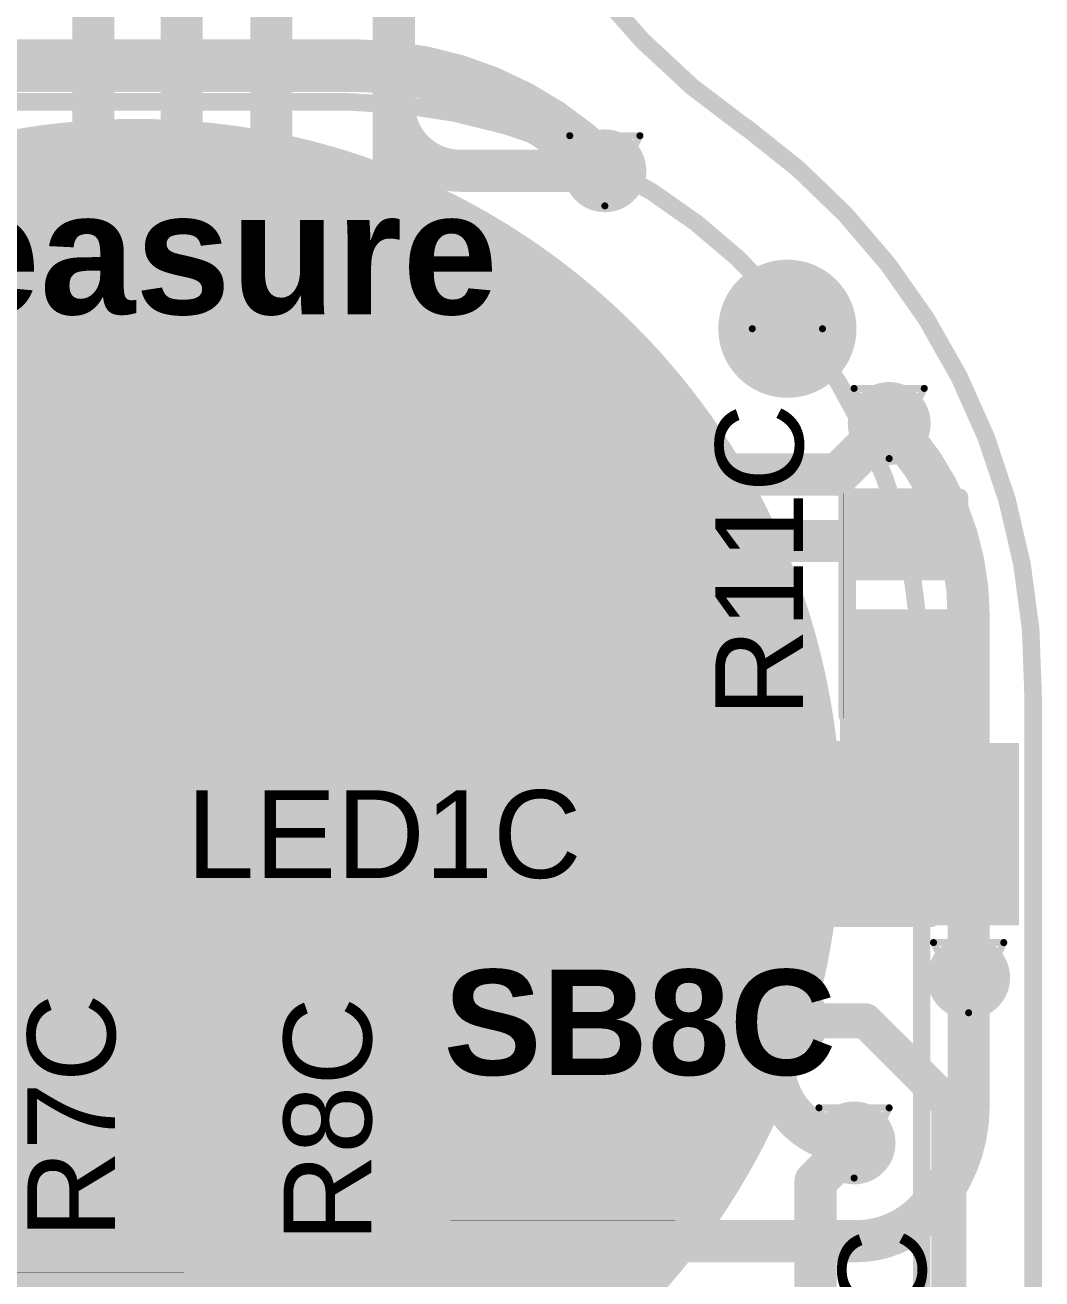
# Model space of a CAD drawing. Header units: inches. Extents: x -3.9 to 9.5, y -7 to 2.6.
# Drawn here: x -1.8263 to -1.5366, y -4.5895 to -4.2323 of the extents above; entities that cross this region are included whole.
import ezdxf

# ---------------------------------------------------------------- set-up
doc = ezdxf.new("R2010")
doc.units = ezdxf.units.IN
doc.header["$MEASUREMENT"] = 0
for name, color, linetype in [('Board Outline', 216, 'Continuous'), ('Bottom Layer', 5, 'Continuous'), ('Bottom Overlay', 54, 'Continuous'), ('Bottom Paste', 16, 'Continuous'), ('Bottom Solder', 6, 'Continuous'), ('Drill Drawing', 1, 'Continuous'), ('Pad Holes', 156, 'Continuous'), ('Top Layer', 1, 'Continuous'), ('Top Overlay', 2, 'Continuous'), ('Top Paste', 8, 'Continuous'), ('Top Solder', 216, 'Continuous'), ('Via Holes', 16, 'Continuous')]:
    doc.layers.add(name, color=color, linetype=linetype)
doc.styles.add('Arial', font='', dxfattribs={"height": 0.2})
doc.styles.add('Arial_Bold', font='', dxfattribs={"height": 0.2})
doc.styles.get('Arial').set_extended_font_data('Arial')
doc.styles.get('Arial_Bold').set_extended_font_data('Arial', bold=True)

# ---------------------------------------------------------------- blocks, each defined once
blk = doc.blocks.new('S______B______0402_53')
at = {"layer": 'Top Layer'}
for points in [[(-0.0275, -0.0125), (-0.0275, 0.0125), (-0.0095, 0.0125), (-0.0095, -0.0125)], [(0.0095, -0.0125), (0.0095, 0.0125), (0.0275, 0.0125), (0.0275, -0.0125)]]:
    blk.add_hatch(color=1, dxfattribs=at).paths.add_polyline_path(points)
at = {"layer": 'Top Paste'}
for points in [[(-0.0275, -0.0125), (-0.0275, 0.0125), (-0.0095, 0.0125), (-0.0095, -0.0125)], [(0.0095, -0.0125), (0.0095, 0.0125), (0.0275, 0.0125), (0.0275, -0.0125)]]:
    blk.add_hatch(color=8, dxfattribs=at).paths.add_polyline_path(points)
at = {"layer": 'Top Solder'}
for points in [[(-0.02967, -0.01467), (-0.02967, 0.01467), (-0.00733, 0.01467), (-0.00733, -0.01467)], [(0.00733, -0.01467), (0.00733, 0.01467), (0.02967, 0.01467), (0.02967, -0.01467)]]:
    blk.add_hatch(color=216, dxfattribs=at).paths.add_polyline_path(points)
at = {"layer": 'Top Overlay'}
for points, const_width in [([(-0.031, -0.016), (-0.031, 0.016)], 0.005), ([(-0.031, 0.016), (0.031, 0.016)], 0.005), ([(0.031, -0.016), (0.031, 0.016)], 0.005), ([(-0.031, -0.016), (0.031, -0.016)], 0.005), ([(-0.032, -0.017), (0.032, -0.017)], 0.000127)]:
    blk.add_lwpolyline(points, dxfattribs=dict(at, const_width=const_width))
for points, const_width in [([(-0.03225, 0.016, 1), (-0.02975, 0.016, 1)], 0.0025), ([(-0.03225, 0.016, 1), (-0.02975, 0.016, 1)], 0.0025), ([(0.02975, 0.016, 1), (0.03225, 0.016, 1)], 0.0025), ([(0.02975, 0.016, 1), (0.03225, 0.016, 1)], 0.0025), ([(-0.03225, -0.016, 1), (-0.02975, -0.016, 1)], 0.0025), ([(-0.03225, -0.016, 1), (-0.02975, -0.016, 1)], 0.0025), ([(0.02975, -0.016, 1), (0.03225, -0.016, 1)], 0.0025), ([(0.02975, -0.016, 1), (0.03225, -0.016, 1)], 0.0025), ([(-0.03203, -0.017, 1), (-0.03197, -0.017, 1)], 0.0000635), ([(0.03197, -0.017, 1), (0.03203, -0.017, 1)], 0.0000635)]:
    blk.add_lwpolyline(points, format="xyb", close=True, dxfattribs=dict(at, const_width=const_width))
blk = doc.blocks.new('R___0402_109')
at = {"layer": 'Top Layer'}
for points in [[(-0.0275, -0.0125), (-0.0275, 0.0125), (-0.0095, 0.0125), (-0.0095, -0.0125)], [(0.0095, -0.0125), (0.0095, 0.0125), (0.0275, 0.0125), (0.0275, -0.0125)]]:
    blk.add_hatch(color=1, dxfattribs=at).paths.add_polyline_path(points)
at = {"layer": 'Top Paste'}
for points in [[(-0.0275, -0.0125), (-0.0275, 0.0125), (-0.0095, 0.0125), (-0.0095, -0.0125)], [(0.0095, -0.0125), (0.0095, 0.0125), (0.0275, 0.0125), (0.0275, -0.0125)]]:
    blk.add_hatch(color=8, dxfattribs=at).paths.add_polyline_path(points)
at = {"layer": 'Top Solder'}
for points in [[(-0.02967, -0.01467), (-0.02967, 0.01467), (-0.00733, 0.01467), (-0.00733, -0.01467)], [(0.00733, -0.01467), (0.00733, 0.01467), (0.02967, 0.01467), (0.02967, -0.01467)]]:
    blk.add_hatch(color=216, dxfattribs=at).paths.add_polyline_path(points)
at = {"layer": 'Top Overlay'}
for points, const_width in [([(-0.031, -0.016), (-0.031, 0.016)], 0.005), ([(0.031, 0.016), (-0.031, 0.016)], 0.005), ([(0.031, -0.016), (0.031, 0.016)], 0.005), ([(0.031, -0.016), (-0.031, -0.016)], 0.005), ([(0.032, -0.017), (-0.032, -0.017)], 0.000127)]:
    blk.add_lwpolyline(points, dxfattribs=dict(at, const_width=const_width))
for points, const_width in [([(-0.03225, 0.016, 1), (-0.02975, 0.016, 1)], 0.0025), ([(-0.03225, 0.016, 1), (-0.02975, 0.016, 1)], 0.0025), ([(0.02975, 0.016, 1), (0.03225, 0.016, 1)], 0.0025), ([(0.02975, 0.016, 1), (0.03225, 0.016, 1)], 0.0025), ([(-0.03225, -0.016, 1), (-0.02975, -0.016, 1)], 0.0025), ([(-0.03225, -0.016, 1), (-0.02975, -0.016, 1)], 0.0025), ([(0.02975, -0.016, 1), (0.03225, -0.016, 1)], 0.0025), ([(0.02975, -0.016, 1), (0.03225, -0.016, 1)], 0.0025), ([(-0.03203, -0.017, 1), (-0.03197, -0.017, 1)], 0.0000635), ([(0.03197, -0.017, 1), (0.03203, -0.017, 1)], 0.0000635)]:
    blk.add_lwpolyline(points, format="xyb", close=True, dxfattribs=dict(at, const_width=const_width))
blk = doc.blocks.new('R__0402_130')
at = {"layer": 'Top Layer'}
for points in [[(-0.0275, -0.0125), (-0.0275, 0.0125), (-0.0095, 0.0125), (-0.0095, -0.0125)], [(0.0095, -0.0125), (0.0095, 0.0125), (0.0275, 0.0125), (0.0275, -0.0125)]]:
    blk.add_hatch(color=1, dxfattribs=at).paths.add_polyline_path(points)
at = {"layer": 'Top Paste'}
for points in [[(-0.0275, -0.0125), (-0.0275, 0.0125), (-0.0095, 0.0125), (-0.0095, -0.0125)], [(0.0095, -0.0125), (0.0095, 0.0125), (0.0275, 0.0125), (0.0275, -0.0125)]]:
    blk.add_hatch(color=8, dxfattribs=at).paths.add_polyline_path(points)
at = {"layer": 'Top Solder'}
for points in [[(-0.0315, -0.0165), (-0.0315, 0.0165), (-0.0055, 0.0165), (-0.0055, -0.0165)], [(0.0055, -0.0165), (0.0055, 0.0165), (0.0315, 0.0165), (0.0315, -0.0165)]]:
    blk.add_hatch(color=216, dxfattribs=at).paths.add_polyline_path(points)
at = {"layer": 'Top Overlay'}
for points, const_width in [([(-0.031, -0.016), (-0.031, 0.016)], 0.005), ([(-0.031, 0.016), (0.031, 0.016)], 0.005), ([(0.031, -0.016), (0.031, 0.016)], 0.005), ([(-0.031, -0.016), (0.031, -0.016)], 0.005), ([(-0.032, -0.017), (0.032, -0.017)], 0.000127)]:
    blk.add_lwpolyline(points, dxfattribs=dict(at, const_width=const_width))
for points, const_width in [([(-0.03225, 0.016, 1), (-0.02975, 0.016, 1)], 0.0025), ([(-0.03225, 0.016, 1), (-0.02975, 0.016, 1)], 0.0025), ([(0.02975, 0.016, 1), (0.03225, 0.016, 1)], 0.0025), ([(0.02975, 0.016, 1), (0.03225, 0.016, 1)], 0.0025), ([(-0.03225, -0.016, 1), (-0.02975, -0.016, 1)], 0.0025), ([(-0.03225, -0.016, 1), (-0.02975, -0.016, 1)], 0.0025), ([(0.02975, -0.016, 1), (0.03225, -0.016, 1)], 0.0025), ([(0.02975, -0.016, 1), (0.03225, -0.016, 1)], 0.0025), ([(-0.03203, -0.017, 1), (-0.03197, -0.017, 1)], 0.0000635), ([(0.03197, -0.017, 1), (0.03203, -0.017, 1)], 0.0000635)]:
    blk.add_lwpolyline(points, format="xyb", close=True, dxfattribs=dict(at, const_width=const_width))
blk = doc.blocks.new('R__0402_137')
at = {"layer": 'Top Layer'}
for points in [[(-0.0275, -0.0125), (-0.0275, 0.0125), (-0.0095, 0.0125), (-0.0095, -0.0125)], [(0.0095, -0.0125), (0.0095, 0.0125), (0.0275, 0.0125), (0.0275, -0.0125)]]:
    blk.add_hatch(color=1, dxfattribs=at).paths.add_polyline_path(points)
at = {"layer": 'Top Paste'}
for points in [[(-0.0275, -0.0125), (-0.0275, 0.0125), (-0.0095, 0.0125), (-0.0095, -0.0125)], [(0.0095, -0.0125), (0.0095, 0.0125), (0.0275, 0.0125), (0.0275, -0.0125)]]:
    blk.add_hatch(color=8, dxfattribs=at).paths.add_polyline_path(points)
at = {"layer": 'Top Solder'}
for points in [[(-0.0315, -0.0165), (-0.0315, 0.0165), (-0.0055, 0.0165), (-0.0055, -0.0165)], [(0.0055, -0.0165), (0.0055, 0.0165), (0.0315, 0.0165), (0.0315, -0.0165)]]:
    blk.add_hatch(color=216, dxfattribs=at).paths.add_polyline_path(points)
at = {"layer": 'Top Overlay'}
for points, const_width in [([(-0.031, 0.016), (-0.031, -0.016)], 0.005), ([(0.031, 0.016), (-0.031, 0.016)], 0.005), ([(0.031, 0.016), (0.031, -0.016)], 0.005), ([(0.031, -0.016), (-0.031, -0.016)], 0.005), ([(0.032, -0.017), (-0.032, -0.017)], 0.000127)]:
    blk.add_lwpolyline(points, dxfattribs=dict(at, const_width=const_width))
for points, const_width in [([(-0.03225, 0.016, 1), (-0.02975, 0.016, 1)], 0.0025), ([(-0.03225, 0.016, 1), (-0.02975, 0.016, 1)], 0.0025), ([(0.02975, 0.016, 1), (0.03225, 0.016, 1)], 0.0025), ([(0.02975, 0.016, 1), (0.03225, 0.016, 1)], 0.0025), ([(-0.03225, -0.016, 1), (-0.02975, -0.016, 1)], 0.0025), ([(-0.03225, -0.016, 1), (-0.02975, -0.016, 1)], 0.0025), ([(0.02975, -0.016, 1), (0.03225, -0.016, 1)], 0.0025), ([(0.02975, -0.016, 1), (0.03225, -0.016, 1)], 0.0025), ([(-0.03203, -0.017, 1), (-0.03197, -0.017, 1)], 0.0000635), ([(0.03197, -0.017, 1), (0.03203, -0.017, 1)], 0.0000635)]:
    blk.add_lwpolyline(points, format="xyb", close=True, dxfattribs=dict(at, const_width=const_width))
blk = doc.blocks.new('_EMG________B_200')
at = {"layer": 'Bottom Layer'}
h = blk.add_hatch(color=5, dxfattribs=at)
edge = h.paths.add_edge_path()
edge.add_arc((0, 0.3932), 0.19685, 0, 360)
at = {"layer": 'Bottom Paste'}
h = blk.add_hatch(color=16, dxfattribs=at)
edge = h.paths.add_edge_path()
edge.add_arc((0, 0.3932), 0.19685, 0, 360)
at = {"layer": 'Bottom Solder'}
h = blk.add_hatch(color=6, dxfattribs=at)
edge = h.paths.add_edge_path()
edge.add_arc((0, 0.3932), 0.20085, 0, 360)
at = {"layer": 'Bottom Overlay', "const_width": 0.005}
for points in [[(-0.06026, 0.59892), (0.06026, 0.59892)], [(0.22375, -0.43172), (0.22375, 0.43172)]]:
    blk.add_lwpolyline(points, dxfattribs=at)
at = {"layer": 'Bottom Overlay', "const_width": 0.0025}
for points in [[(0.05901, 0.59892, 1), (0.06151, 0.59892, 1)], [(0.05901, 0.59892, 1), (0.06151, 0.59892, 1)], [(0.2225, 0.43172, 1), (0.225, 0.43172, 1)], [(0.2225, 0.43172, 1), (0.225, 0.43172, 1)]]:
    blk.add_lwpolyline(points, format="xyb", close=True, dxfattribs=at)
at = {"layer": 'Bottom Overlay', "const_width": 0.005}
blk.add_lwpolyline([(0.06026, 0.59892, -0.414214), (0.22375, 0.43172)], format="xyb", dxfattribs=at)
blk = doc.blocks.new('LED_0603_207')
at = {"layer": 'Top Layer'}
for points in [[(-0.03937, 0.01969), (-0.01969, 0.01969), (-0.01969, -0.01969), (-0.03937, -0.01969)], [(0.01969, 0.01969), (0.03937, 0.01969), (0.03937, -0.01969), (0.01969, -0.01969)]]:
    blk.add_hatch(color=1, dxfattribs=at).paths.add_polyline_path(points)
at = {"layer": 'Top Overlay'}
blk.add_hatch(color=2, dxfattribs=at).paths.add_polyline_path([(0.044, -0.026), (0.069, -0.026), (0.069, 0.026), (0.044, 0.026)])
at = {"layer": 'Top Paste'}
for points in [[(-0.03937, 0.01969), (-0.01969, 0.01969), (-0.01969, -0.01969), (-0.03937, -0.01969)], [(0.01969, 0.01969), (0.03937, 0.01969), (0.03937, -0.01969), (0.01969, -0.01969)]]:
    blk.add_hatch(color=8, dxfattribs=at).paths.add_polyline_path(points)
at = {"layer": 'Top Solder'}
for points in [[(-0.04337, 0.02369), (-0.01569, 0.02369), (-0.01569, -0.02369), (-0.04337, -0.02369)], [(0.01569, 0.02369), (0.04337, 0.02369), (0.04337, -0.02369), (0.01569, -0.02369)]]:
    blk.add_hatch(color=216, dxfattribs=at).paths.add_polyline_path(points)
at = {"layer": 'Top Overlay', "const_width": 0.005}
for points in [[(-0.044, 0.024), (-0.017, 0.024)], [(-0.044, -0.024), (-0.044, 0.024)], [(0.017, 0.024), (0.044, 0.024)], [(0.044, -0.024), (0.044, 0.024)], [(-0.044, -0.024), (-0.017, -0.024)], [(0.017, -0.024), (0.044, -0.024)]]:
    blk.add_lwpolyline(points, dxfattribs=at)
at = {"layer": 'Top Overlay', "const_width": 0.0025}
for points in [[(-0.04525, 0.024, 1), (-0.04275, 0.024, 1)], [(-0.04525, 0.024, 1), (-0.04275, 0.024, 1)], [(-0.01825, 0.024, 1), (-0.01575, 0.024, 1)], [(0.01575, 0.024, 1), (0.01825, 0.024, 1)], [(0.04275, 0.024, 1), (0.04525, 0.024, 1)], [(0.04275, 0.024, 1), (0.04525, 0.024, 1)], [(-0.04525, -0.024, 1), (-0.04275, -0.024, 1)], [(-0.04525, -0.024, 1), (-0.04275, -0.024, 1)], [(-0.01825, -0.024, 1), (-0.01575, -0.024, 1)], [(0.01575, -0.024, 1), (0.01825, -0.024, 1)], [(0.04275, -0.024, 1), (0.04525, -0.024, 1)], [(0.04275, -0.024, 1), (0.04525, -0.024, 1)]]:
    blk.add_lwpolyline(points, format="xyb", close=True, dxfattribs=at)

msp = doc.modelspace()

# ---------------------------------------------------------------- hatches: boundary and pattern name
at = {"layer": 'Bottom Layer'}
h = msp.add_hatch(color=5, dxfattribs=at)
edge = h.paths.add_edge_path()
edge.add_arc((-1.66113, -4.27378), 0.01181, 0, 360)
h = msp.add_hatch(color=5, dxfattribs=at)
edge = h.paths.add_edge_path()
edge.add_arc((-1.58013, -4.34578), 0.01181, 0, 360)
h = msp.add_hatch(color=5, dxfattribs=at)
edge = h.paths.add_edge_path()
edge.add_arc((-1.5575, -4.50369), 0.01181, 0, 360)
h = msp.add_hatch(color=5, dxfattribs=at)
edge = h.paths.add_edge_path()
edge.add_arc((-1.59013, -4.55078), 0.01181, 0, 360)
at = {"layer": 'Bottom Solder'}
h = msp.add_hatch(color=6, dxfattribs=at)
edge = h.paths.add_edge_path()
edge.add_arc((-1.60913, -4.31878), 0.004, 0, 360)
at = {"layer": 'Pad Holes'}
h = msp.add_hatch(color=7, dxfattribs=at)
edge = h.paths.add_edge_path()
edge.add_arc((-1.60913, -4.31878), 0.01969, 0, 360)
at = {"layer": 'Top Layer'}
h = msp.add_hatch(color=1, dxfattribs=at)
edge = h.paths.add_edge_path()
edge.add_arc((-1.66113, -4.27378), 0.01181, 0, 360)
h = msp.add_hatch(color=1, dxfattribs=at)
edge = h.paths.add_edge_path()
edge.add_arc((-1.58013, -4.34578), 0.01181, 0, 360)
for points in [[(-1.59411, -4.48678), (-1.56311, -4.48678), (-1.56311, -4.39878), (-1.59411, -4.39878)], [(-1.66513, -4.58478), (-1.63113, -4.58478), (-1.63113, -4.44278), (-1.66513, -4.44278)], [(-1.80511, -4.61778), (-1.74911, -4.61778), (-1.74911, -4.57178), (-1.80511, -4.57178)]]:
    msp.add_hatch(color=1, dxfattribs=at).paths.add_polyline_path(points)
h = msp.add_hatch(color=1, dxfattribs=at)
edge = h.paths.add_edge_path()
edge.add_arc((-1.5575, -4.50369), 0.01181, 0, 360)
h = msp.add_hatch(color=1, dxfattribs=at)
edge = h.paths.add_edge_path()
edge.add_arc((-1.59013, -4.55078), 0.01181, 0, 360)
at = {"layer": 'Top Solder'}
h = msp.add_hatch(color=216, dxfattribs=at)
edge = h.paths.add_edge_path()
edge.add_arc((-1.60913, -4.31878), 0.004, 0, 360)
at = {"layer": 'Via Holes'}
h = msp.add_hatch(color=7, dxfattribs=at)
edge = h.paths.add_edge_path()
edge.add_arc((-1.66113, -4.27378), 0.00591, 0, 360)
h = msp.add_hatch(color=7, dxfattribs=at)
edge = h.paths.add_edge_path()
edge.add_arc((-1.58013, -4.34578), 0.00591, 0, 360)
h = msp.add_hatch(color=7, dxfattribs=at)
edge = h.paths.add_edge_path()
edge.add_arc((-1.5575, -4.50369), 0.00591, 0, 360)
h = msp.add_hatch(color=7, dxfattribs=at)
edge = h.paths.add_edge_path()
edge.add_arc((-1.59013, -4.55078), 0.00591, 0, 360)

# ---------------------------------------------------------------- linework, layer by layer
at = {"layer": 'Board Outline', "const_width": 0.005}
for points in [[(-1.62099, -4.26147, -0.250069), (-1.70637, -4.09701)], [(-1.62093, -4.26139, -0.244175), (-1.53913, -4.42333)]]:
    msp.add_lwpolyline(points, format="xyb", dxfattribs=at)
at = {"layer": 'Board Outline', "const_width": 0.0025}
for points in [[(-1.62224, -4.26147, 1), (-1.61974, -4.26147, 1)], [(-1.62218, -4.26139, 1), (-1.61968, -4.26139, 1)], [(-1.54038, -4.42332, 1), (-1.53788, -4.42332, 1)], [(-1.54038, -4.42333, 1), (-1.53788, -4.42333, 1)]]:
    msp.add_lwpolyline(points, format="xyb", close=True, dxfattribs=at)
at = {"layer": 'Board Outline', "const_width": 0.005}
msp.add_lwpolyline([(-1.53913, -4.42332), (-1.53913, -5.28379)], dxfattribs=at)
at = {"layer": 'Bottom Layer'}
for points, const_width in [([(-1.88609, -4.24378), (-1.73255, -4.24378)], 0.015), ([(-1.66184, -4.27307), (-1.66113, -4.27378)], 0.015), ([(-1.66184, -4.27307), (-1.66113, -4.27378)], 0.012), ([(-1.5575, -4.50369), (-1.5575, -4.40042)], 0.012), ([(-1.79462, -4.45985), (-1.74869, -4.50578)], 0.022), ([(-1.74869, -4.50578), (-1.7385, -4.51598)], 0.018), ([(-1.7385, -4.51598), (-1.60594, -4.51598)], 0.018), ([(-1.60594, -4.51598), (-1.58694, -4.51598)], 0.01), ([(-1.58694, -4.51598), (-1.56313, -4.53978)], 0.01), ([(-1.56313, -4.75878), (-1.56313, -4.53978)], 0.01), ([(-1.60113, -4.56178), (-1.59013, -4.55078)], 0.012), ([(-1.60113, -4.60678), (-1.60113, -4.56178)], 0.012)]:
    msp.add_lwpolyline(points, dxfattribs=dict(at, const_width=const_width))
for points, const_width in [([(-1.7363, -4.24378, 1), (-1.7288, -4.24378, 1)], 0.0075), ([(-1.7363, -4.24378, 1), (-1.7288, -4.24378, 1)], 0.0075), ([(-1.66559, -4.27307, 1), (-1.65809, -4.27307, 1)], 0.0075), ([(-1.66559, -4.27307, 1), (-1.65809, -4.27307, 1)], 0.0075), ([(-1.66488, -4.27378, 1), (-1.65738, -4.27378, 1)], 0.0075), ([(-1.66484, -4.27307, 1), (-1.65884, -4.27307, 1)], 0.006), ([(-1.66413, -4.27378, 1), (-1.65813, -4.27378, 1)], 0.006), ([(-1.58313, -4.34578, 1), (-1.57713, -4.34578, 1)], 0.006), ([(-1.5605, -4.40042, 1), (-1.5545, -4.40042, 1)], 0.006), ([(-1.5605, -4.40042, 1), (-1.5545, -4.40042, 1)], 0.006), ([(-1.80012, -4.45985, 1), (-1.78912, -4.45985, 1)], 0.011), ([(-1.75419, -4.50578, 1), (-1.74319, -4.50578, 1)], 0.011), ([(-1.75319, -4.50578, 1), (-1.74419, -4.50578, 1)], 0.009), ([(-1.5605, -4.50369, 1), (-1.5545, -4.50369, 1)], 0.006), ([(-1.743, -4.51598, 1), (-1.734, -4.51598, 1)], 0.009), ([(-1.743, -4.51598, 1), (-1.734, -4.51598, 1)], 0.009), ([(-1.61044, -4.51598, 1), (-1.60144, -4.51598, 1)], 0.009), ([(-1.60844, -4.51598, 1), (-1.60344, -4.51598, 1)], 0.005), ([(-1.58944, -4.51598, 1), (-1.58444, -4.51598, 1)], 0.005), ([(-1.58944, -4.51598, 1), (-1.58444, -4.51598, 1)], 0.005), ([(-1.56563, -4.53978, 1), (-1.56063, -4.53978, 1)], 0.005), ([(-1.56563, -4.53978, 1), (-1.56063, -4.53978, 1)], 0.005), ([(-1.59313, -4.55078, 1), (-1.58713, -4.55078, 1)], 0.006), ([(-1.60413, -4.56178, 1), (-1.59813, -4.56178, 1)], 0.006), ([(-1.60413, -4.56178, 1), (-1.59813, -4.56178, 1)], 0.006)]:
    msp.add_lwpolyline(points, format="xyb", close=True, dxfattribs=dict(at, const_width=const_width))
for points, const_width in [([(-1.73255, -4.24378, -0.198912), (-1.66184, -4.27307)], 0.015), ([(-1.58013, -4.34578, -0.198912), (-1.5575, -4.40042)], 0.012)]:
    msp.add_lwpolyline(points, format="xyb", dxfattribs=dict(at, const_width=const_width))
at = {"layer": 'Drill Drawing', "const_width": 0.002}
for points in [[(-1.67113, -4.26378), (-1.65113, -4.26378)], [(-1.67113, -4.26378), (-1.66113, -4.28378)], [(-1.66113, -4.28378), (-1.65113, -4.26378)], [(-1.59013, -4.33578), (-1.57013, -4.33578)], [(-1.59013, -4.33578), (-1.58013, -4.35578)], [(-1.58013, -4.35578), (-1.57013, -4.33578)], [(-1.5675, -4.49369), (-1.5475, -4.49369)], [(-1.5675, -4.49369), (-1.5575, -4.51369)], [(-1.5575, -4.51369), (-1.5475, -4.49369)], [(-1.60013, -4.54078), (-1.58013, -4.54078)], [(-1.60013, -4.54078), (-1.59013, -4.56078)], [(-1.59013, -4.56078), (-1.58013, -4.54078)]]:
    msp.add_lwpolyline(points, dxfattribs=at)
at = {"layer": 'Drill Drawing'}
for points, const_width in [([(-1.67163, -4.26378, 1), (-1.67063, -4.26378, 1)], 0.001), ([(-1.67163, -4.26378, 1), (-1.67063, -4.26378, 1)], 0.001), ([(-1.65163, -4.26378, 1), (-1.65063, -4.26378, 1)], 0.001), ([(-1.65163, -4.26378, 1), (-1.65063, -4.26378, 1)], 0.001), ([(-1.66163, -4.28378, 1), (-1.66063, -4.28378, 1)], 0.001), ([(-1.66163, -4.28378, 1), (-1.66063, -4.28378, 1)], 0.001), ([(-1.59913, -4.31878, 1), (-1.61913, -4.31878, 1)], 0.002), ([(-1.61963, -4.31878, 1), (-1.61863, -4.31878, 1)], 0.001), ([(-1.59963, -4.31878, 1), (-1.59863, -4.31878, 1)], 0.001), ([(-1.59063, -4.33578, 1), (-1.58963, -4.33578, 1)], 0.001), ([(-1.59063, -4.33578, 1), (-1.58963, -4.33578, 1)], 0.001), ([(-1.57063, -4.33578, 1), (-1.56963, -4.33578, 1)], 0.001), ([(-1.57063, -4.33578, 1), (-1.56963, -4.33578, 1)], 0.001), ([(-1.58063, -4.35578, 1), (-1.57963, -4.35578, 1)], 0.001), ([(-1.58063, -4.35578, 1), (-1.57963, -4.35578, 1)], 0.001), ([(-1.568, -4.49369, 1), (-1.567, -4.49369, 1)], 0.001), ([(-1.568, -4.49369, 1), (-1.567, -4.49369, 1)], 0.001), ([(-1.548, -4.49369, 1), (-1.547, -4.49369, 1)], 0.001), ([(-1.548, -4.49369, 1), (-1.547, -4.49369, 1)], 0.001), ([(-1.558, -4.51369, 1), (-1.557, -4.51369, 1)], 0.001), ([(-1.558, -4.51369, 1), (-1.557, -4.51369, 1)], 0.001), ([(-1.60063, -4.54078, 1), (-1.59963, -4.54078, 1)], 0.001), ([(-1.60063, -4.54078, 1), (-1.59963, -4.54078, 1)], 0.001), ([(-1.58063, -4.54078, 1), (-1.57963, -4.54078, 1)], 0.001), ([(-1.58063, -4.54078, 1), (-1.57963, -4.54078, 1)], 0.001), ([(-1.59063, -4.56078, 1), (-1.58963, -4.56078, 1)], 0.001), ([(-1.59063, -4.56078, 1), (-1.58963, -4.56078, 1)], 0.001)]:
    msp.add_lwpolyline(points, format="xyb", close=True, dxfattribs=dict(at, const_width=const_width))
at = {"layer": 'Top Layer'}
for points, const_width in [([(-1.78169, -4.37028), (-1.78169, -4.03328)], 0.012), ([(-1.75612, -4.3444), (-1.75612, -4.19001)], 0.012), ([(-1.72124, -4.2548), (-1.72124, -4.20574)], 0.012), ([(-1.80683, -4.48231), (-1.80683, -4.22031)], 0.012), ([(-1.72124, -4.33971), (-1.72124, -4.2548)], 0.012), ([(-1.70225, -4.27378), (-1.66113, -4.27378)], 0.012), ([(-1.59466, -4.36031), (-1.58013, -4.34578)], 0.012), ([(-1.70063, -4.36031), (-1.59466, -4.36031)], 0.012), ([(-1.72124, -4.37928), (-1.57613, -4.37928)], 0.012), ([(-1.74306, -4.40892), (-1.64086, -4.40892)], 0.012), ([(-1.613, -4.52792), (-1.613, -4.43678)], 0.012), ([(-1.5575, -4.54029), (-1.5575, -4.50369)], 0.012), ([(-1.65713, -4.52778), (-1.65463, -4.53028)], 0.015), ([(-1.65463, -4.55578), (-1.65463, -4.53028)], 0.01), ([(-1.69163, -4.58228), (-1.69163, -4.55578)], 0.012), ([(-1.65463, -4.57033), (-1.65463, -4.55578)], 0.012), ([(-1.89675, -4.57678), (-1.78811, -4.57678)], 0.01), ([(-1.65113, -4.57878), (-1.58945, -4.57878)], 0.012), ([(-1.69163, -4.58228), (-1.65701, -4.61691)], 0.012)]:
    msp.add_lwpolyline(points, dxfattribs=dict(at, const_width=const_width))
for points, const_width in [([(-1.72424, -4.2548, 1), (-1.71824, -4.2548, 1)], 0.006), ([(-1.72424, -4.2548, 1), (-1.71824, -4.2548, 1)], 0.006), ([(-1.72424, -4.2548, 1), (-1.71824, -4.2548, 1)], 0.006), ([(-1.70525, -4.27378, 1), (-1.69925, -4.27378, 1)], 0.006), ([(-1.70525, -4.27378, 1), (-1.69925, -4.27378, 1)], 0.006), ([(-1.66413, -4.27378, 1), (-1.65813, -4.27378, 1)], 0.006), ([(-1.72424, -4.33971, 1), (-1.71824, -4.33971, 1)], 0.006), ([(-1.72424, -4.33971, 1), (-1.71824, -4.33971, 1)], 0.006), ([(-1.75912, -4.3444, 1), (-1.75312, -4.3444, 1)], 0.006), ([(-1.75912, -4.3444, 1), (-1.75312, -4.3444, 1)], 0.006), ([(-1.58313, -4.34578, 1), (-1.57713, -4.34578, 1)], 0.006), ([(-1.70363, -4.36031, 1), (-1.69763, -4.36031, 1)], 0.006), ([(-1.70363, -4.36031, 1), (-1.69763, -4.36031, 1)], 0.006), ([(-1.59766, -4.36031, 1), (-1.59166, -4.36031, 1)], 0.006), ([(-1.59766, -4.36031, 1), (-1.59166, -4.36031, 1)], 0.006), ([(-1.78469, -4.37028, 1), (-1.77869, -4.37028, 1)], 0.006), ([(-1.78469, -4.37028, 1), (-1.77869, -4.37028, 1)], 0.006), ([(-1.72424, -4.37928, 1), (-1.71824, -4.37928, 1)], 0.006), ([(-1.72424, -4.37928, 1), (-1.71824, -4.37928, 1)], 0.006), ([(-1.57913, -4.37928, 1), (-1.57313, -4.37928, 1)], 0.006), ([(-1.74606, -4.40892, 1), (-1.74006, -4.40892, 1)], 0.006), ([(-1.74606, -4.40892, 1), (-1.74006, -4.40892, 1)], 0.006), ([(-1.64386, -4.40892, 1), (-1.63786, -4.40892, 1)], 0.006), ([(-1.64386, -4.40892, 1), (-1.63786, -4.40892, 1)], 0.006), ([(-1.63227, -4.41144, 1), (-1.62627, -4.41144, 1)], 0.006), ([(-1.63227, -4.41144, 1), (-1.62627, -4.41144, 1)], 0.006), ([(-1.61852, -4.42519, 1), (-1.61252, -4.42519, 1)], 0.006), ([(-1.61852, -4.42519, 1), (-1.61252, -4.42519, 1)], 0.006), ([(-1.616, -4.43678, 1), (-1.61, -4.43678, 1)], 0.006), ([(-1.616, -4.43678, 1), (-1.61, -4.43678, 1)], 0.006), ([(-1.80983, -4.48231, 1), (-1.80383, -4.48231, 1)], 0.006), ([(-1.80983, -4.48231, 1), (-1.80383, -4.48231, 1)], 0.006), ([(-1.5605, -4.50369, 1), (-1.5545, -4.50369, 1)], 0.006), ([(-1.66088, -4.52778, 1), (-1.65338, -4.52778, 1)], 0.0075), ([(-1.65838, -4.53028, 1), (-1.65088, -4.53028, 1)], 0.0075), ([(-1.616, -4.52792, 1), (-1.61, -4.52792, 1)], 0.006), ([(-1.616, -4.52792, 1), (-1.61, -4.52792, 1)], 0.006), ([(-1.65713, -4.53028, 1), (-1.65213, -4.53028, 1)], 0.005), ([(-1.5605, -4.54029, 1), (-1.5545, -4.54029, 1)], 0.006), ([(-1.5605, -4.54029, 1), (-1.5545, -4.54029, 1)], 0.006), ([(-1.59313, -4.55078, 1), (-1.58713, -4.55078, 1)], 0.006), ([(-1.69463, -4.55578, 1), (-1.68863, -4.55578, 1)], 0.006), ([(-1.65763, -4.55578, 1), (-1.65163, -4.55578, 1)], 0.006), ([(-1.65713, -4.55578, 1), (-1.65213, -4.55578, 1)], 0.005), ([(-1.65763, -4.57033, 1), (-1.65163, -4.57033, 1)], 0.006), ([(-1.65763, -4.57033, 1), (-1.65163, -4.57033, 1)], 0.006), ([(-1.57313, -4.57078, 1), (-1.56713, -4.57078, 1)], 0.006), ([(-1.57313, -4.57078, 1), (-1.56713, -4.57078, 1)], 0.006), ([(-1.79061, -4.57678, 1), (-1.78561, -4.57678, 1)], 0.005), ([(-1.65413, -4.57878, 1), (-1.64813, -4.57878, 1)], 0.006), ([(-1.65413, -4.57878, 1), (-1.64813, -4.57878, 1)], 0.006), ([(-1.59245, -4.57878, 1), (-1.58645, -4.57878, 1)], 0.006), ([(-1.59245, -4.57878, 1), (-1.58645, -4.57878, 1)], 0.006), ([(-1.69463, -4.58228, 1), (-1.68863, -4.58228, 1)], 0.006), ([(-1.69463, -4.58228, 1), (-1.68863, -4.58228, 1)], 0.006)]:
    msp.add_lwpolyline(points, format="xyb", close=True, dxfattribs=dict(at, const_width=const_width))
at = {"layer": 'Top Layer', "const_width": 0.012}
for points in [[(-1.70225, -4.27378, -0.414214), (-1.72124, -4.2548)], [(-1.70063, -4.36031, -0.414214), (-1.72124, -4.33971)], [(-1.72124, -4.37928, -0.414214), (-1.75612, -4.3444)], [(-1.74306, -4.40892, -0.414214), (-1.78169, -4.37028)], [(-1.64086, -4.40892, -0.107651), (-1.62927, -4.41144)], [(-1.62927, -4.41144, -0.180135), (-1.61552, -4.42519)], [(-1.61552, -4.42519, -0.107651), (-1.613, -4.43678)], [(-1.80683, -4.48231, -0.414214), (-1.8693, -4.54478)], [(-1.59013, -4.55078, -0.414214), (-1.613, -4.52792)], [(-1.5575, -4.54029, -0.198912), (-1.57013, -4.57078)], [(-1.65113, -4.57878, -0.198912), (-1.65463, -4.57033)], [(-1.57013, -4.57078, -0.198912), (-1.58945, -4.57878)]]:
    msp.add_lwpolyline(points, format="xyb", dxfattribs=at)

# ---------------------------------------------------------------- block references
for name, p in [('_EMG________B_200', (-1.79462, -4.85305)), ('LED_0603_207', (-1.61211, -4.46278)), ('S______B______0402_53', (-1.67313, -4.55578)), ('R__0402_130', (-1.73961, -4.60478))]:
    msp.add_blockref(name, p)
for name, p, rotation in [('R___0402_109', (-1.57613, -4.39778), 270), ('R__0402_137', (-1.81311, -4.60478), 180)]:
    msp.add_blockref(name, p, dxfattribs=dict(rotation=rotation))

# ---------------------------------------------------------------- texts
at = {"layer": 'Top Overlay'}
for s, height, rotation, style, p in [('Measure', 0.035, 360, 'Arial_Bold', (-1.89, -4.31464)), ('R11C', 0.025, 90, 'Arial', (-1.60464, -4.42944)), ('R7C', 0.025, 90, 'Arial', (-1.80064, -4.57811)), ('R8C', 0.025, 90, 'Arial', (-1.72764, -4.57911)), ('R6C', 0.025, 90, 'Arial', (-1.56964, -4.64511))]:
    msp.add_text(s, height=height, rotation=rotation, dxfattribs=dict(at, style=style)).set_placement(p)
for s, height, style, p in [('LED1C', 0.025, 'Arial', (-1.78036, -4.47528)), ('SB8C', 0.03, 'Arial_Bold', (-1.70707, -4.53141))]:
    msp.add_text(s, height=height, dxfattribs=dict(at, style=style)).set_placement(p)

doc.saveas('drawing.dxf')
